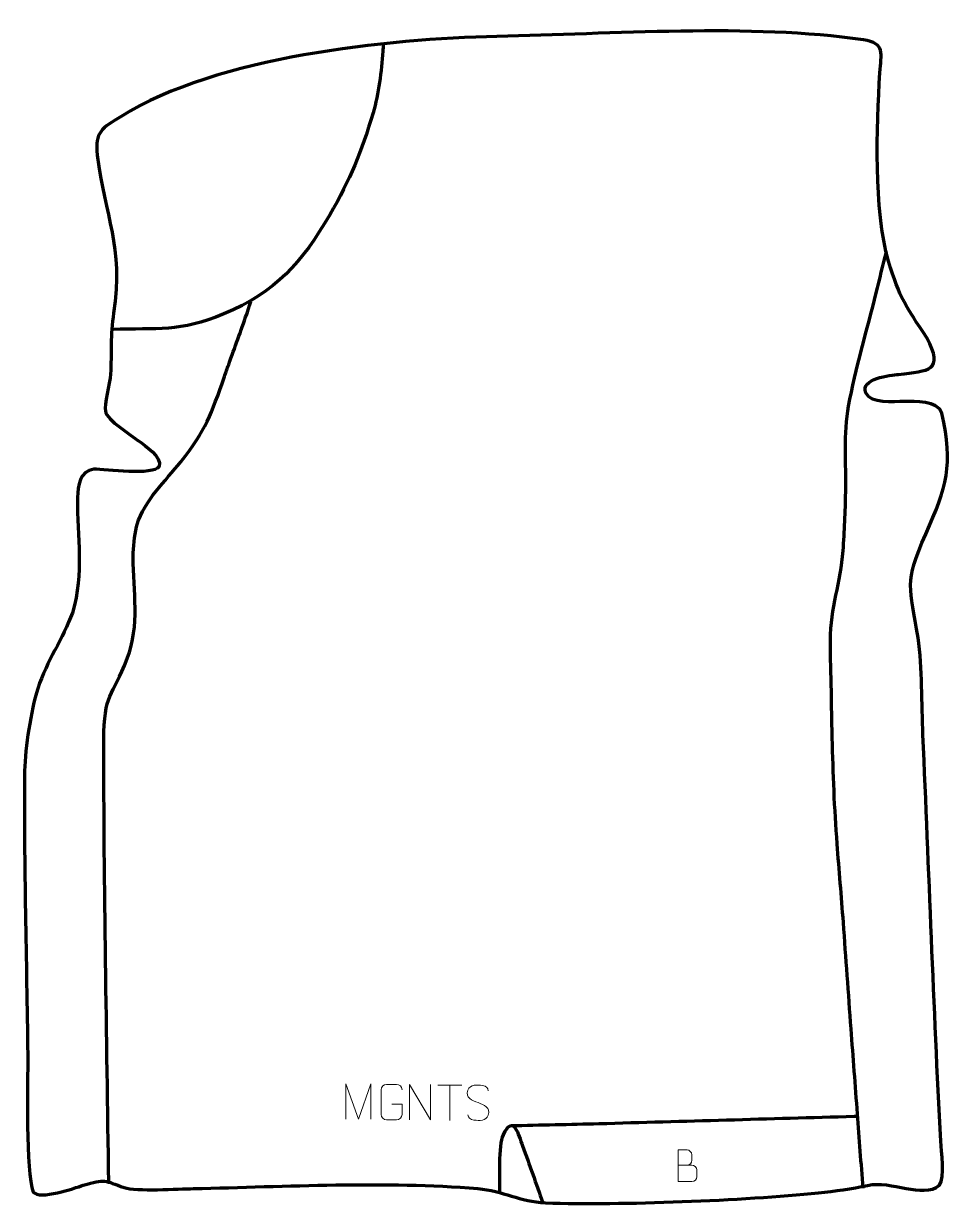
# Model space of a CAD drawing. Header units: millimetres. Extents: x -709 to -53, y 37 to 871.
import ezdxf

# ---------------------------------------------------------------- set-up
doc = ezdxf.new("R2010")
doc.units = ezdxf.units.MM
doc.header["$MEASUREMENT"] = 0
doc.layers.add('layer 2', color=7, linetype='Continuous')
doc.layers.add('layer 3', color=7, linetype='Continuous')

msp = doc.modelspace()

# ---------------------------------------------------------------- linework, layer by layer
at = {"layer": 'layer 2', "color": 142, "lineweight": 158}
for points, knots in [([(-455.2658, 856.3142), (-455.2658, 856.3142), (-455.2327, 856.017), (-455.2327, 856.017), (-455.2327, 856.017), (-455.1642, 854.2699), (-455.2657, 852.805), (-455.4076, 851.0592), (-455.4076, 851.0592), (-456.5636, 836.8294), (-458.2382, 821.2722), (-462.3337, 807.5975), (-462.3337, 807.5975), (-470.7815, 779.391), (-478.2681, 761.2042), (-492.8226, 735.7275), (-492.8226, 735.7275), (-512.6977, 702.1021), (-530.899, 681.2237), (-567.5792, 665.8552), (-567.5792, 665.8552), (-598.931, 652.7192), (-614.1879, 655.9447), (-646.618, 654.9776)], [0, 0, 0, 0, 0.14285714, 0.14285714, 0.14285714, 0.14285714, 0.28571429, 0.28571429, 0.28571429, 0.28571429, 0.42857143, 0.42857143, 0.42857143, 0.42857143, 0.57142857, 0.57142857, 0.57142857, 0.57142857, 0.71428571, 0.71428571, 0.71428571, 0.71428571, 1, 1, 1, 1]), ([(-100.4601, 709.7695), (-102.8349, 700.0622), (-105.2096, 690.3549), (-107.5844, 680.6476), (-107.5844, 680.6476), (-113.9727, 654.8051), (-122.3864, 626.8549), (-127.0523, 600.9153), (-127.0523, 600.9153), (-130.5546, 581.4448), (-128.8203, 560.0783), (-129.1111, 540.2628), (-129.1111, 540.2628), (-129.4069, 526.3749), (-129.9743, 512.5644), (-130.9169, 498.7044), (-130.9169, 498.7044), (-132.5555, 476.4904), (-139.8407, 458.8497), (-139.96, 435.4196), (-139.96, 435.4196), (-140.0204, 423.5629), (-139.5294, 411.663), (-139.2733, 399.8055), (-139.2733, 399.8055), (-139.093, 389.3418), (-138.8733, 378.8788), (-138.6378, 368.4161), (-138.6378, 368.4161), (-138.6378, 368.4161), (-138.6041, 366.9214), (-138.6041, 366.9214), (-138.6041, 366.9214), (-138.0387, 341.9673), (-137.0475, 317.1318), (-135.172, 292.2375), (-135.172, 292.2375), (-133.7628, 273.7462), (-132.1304, 255.2749), (-130.7649, 236.7793), (-130.7649, 236.7793), (-128.9328, 211.7977), (-127.1738, 186.811), (-125.3081, 161.8318), (-125.3081, 161.8318), (-123.8107, 141.8402), (-122.3132, 121.8485), (-120.8158, 101.857), (-120.8158, 101.857), (-119.5056, 84.3643), (-118.1953, 66.8717), (-116.8851, 49.379)], [0, 0, 0, 0, 0.07142857, 0.07142857, 0.07142857, 0.07142857, 0.14285714, 0.14285714, 0.14285714, 0.14285714, 0.21428571, 0.21428571, 0.21428571, 0.21428571, 0.28571429, 0.28571429, 0.28571429, 0.28571429, 0.35714286, 0.35714286, 0.35714286, 0.35714286, 0.42857143, 0.42857143, 0.42857143, 0.42857143, 0.5, 0.5, 0.5, 0.5, 0.57142857, 0.57142857, 0.57142857, 0.57142857, 0.64285714, 0.64285714, 0.64285714, 0.64285714, 0.71428571, 0.71428571, 0.71428571, 0.71428571, 0.78571429, 0.78571429, 0.78571429, 0.78571429, 0.85714286, 0.85714286, 0.85714286, 0.85714286, 1, 1, 1, 1]), ([(-648.7674, 53.6939), (-650.0842, 157.5632), (-652.2537, 261.5033), (-652.241, 365.3775), (-652.241, 365.3775), (-652.2369, 398.4113), (-646.2715, 395.4191), (-635.7386, 422.7861), (-635.7386, 422.7861), (-626.4941, 446.8053), (-631.6177, 469.8055), (-631.5385, 494.627), (-631.5385, 494.627), (-631.3373, 502.0304), (-630.6825, 508.5628), (-629.1196, 515.814), (-629.1196, 515.814), (-629.1196, 515.814), (-628.7811, 517.3052), (-628.7811, 517.3052), (-628.7811, 517.3052), (-623.5188, 534.2956), (-608.7973, 547.9648), (-597.9023, 561.6488), (-597.9023, 561.6488), (-580.1915, 584.1569), (-576.3796, 595.0291), (-567.1565, 621.7042), (-567.1565, 621.7042), (-566.1737, 624.561), (-565.1802, 627.4092), (-564.1693, 630.2562), (-564.1693, 630.2562), (-559.8559, 642.0486), (-555.5992, 653.8573), (-551.4184, 665.6973), (-551.4184, 665.6973), (-551.4184, 665.6973), (-550.9189, 667.117), (-550.9189, 667.117), (-550.9189, 667.117), (-550.0258, 669.7309), (-548.5138, 674.7044), (-548.5138, 674.7044)], [0, 0, 0, 0, 0.08333333, 0.08333333, 0.08333333, 0.08333333, 0.16666667, 0.16666667, 0.16666667, 0.16666667, 0.25, 0.25, 0.25, 0.25, 0.33333333, 0.33333333, 0.33333333, 0.33333333, 0.41666667, 0.41666667, 0.41666667, 0.41666667, 0.5, 0.5, 0.5, 0.5, 0.58333333, 0.58333333, 0.58333333, 0.58333333, 0.66666667, 0.66666667, 0.66666667, 0.66666667, 0.75, 0.75, 0.75, 0.75, 0.83333333, 0.83333333, 0.83333333, 0.83333333, 1, 1, 1, 1]), ([(-372.7843, 46.2039), (-372.8945, 55.4241), (-373.8516, 79.5792), (-370.3663, 87.0287), (-370.3663, 87.0287), (-363.2714, 102.1936), (-359.7352, 87.1054), (-356.8584, 79.2039), (-356.8584, 79.2039), (-352.0011, 65.8624), (-347.224, 52.6216), (-342.5795, 39.2003)], [0, 0, 0, 0, 0.25, 0.25, 0.25, 0.25, 0.5, 0.5, 0.5, 0.5, 1, 1, 1, 1]), ([(-364.8356, 93.5215), (-344.8416, 94.0947), (-322.9323, 94.4092), (-302.9383, 94.9824), (-302.9383, 94.9824), (-242.9561, 96.7019), (-182.9738, 98.4216), (-122.9916, 100.1413), (-122.9916, 100.1413), (-122.9916, 100.1413), (-119.9925, 100.2273), (-119.9925, 100.2273)], [0, 0, 0, 0, 0.25, 0.25, 0.25, 0.25, 0.5, 0.5, 0.5, 0.5, 1, 1, 1, 1])]:
    msp.add_open_spline(points, degree=3, knots=knots, dxfattribs=at)
at = {"layer": 'layer 2', "color": 250, "lineweight": 9}
for points, knots in [([(-481.6248, 98.1165), (-481.6248, 98.1165), (-481.6248, 123.0744), (-481.6248, 123.0744), (-481.6248, 123.0744), (-481.6248, 123.0744), (-472.6997, 98.1165), (-472.6997, 98.1165), (-472.6997, 98.1165), (-472.6997, 98.1165), (-463.9398, 123.0739), (-463.9398, 123.0739), (-463.9398, 123.0739), (-463.9398, 123.0739), (-463.9398, 98.1165), (-463.9398, 98.1165)], [0, 0, 0, 0, 0.2, 0.2, 0.2, 0.2, 0.4, 0.4, 0.4, 0.4, 0.6, 0.6, 0.6, 0.6, 1, 1, 1, 1]), ([(-448.9758, 108.6426), (-448.9758, 108.6426), (-441.8077, 108.6426), (-441.8077, 108.6426), (-441.8077, 108.6426), (-441.8077, 108.6426), (-441.8077, 101.4745), (-441.8077, 101.4745), (-441.8077, 101.4745), (-441.9474, 99.1511), (-443.6246, 97.6715), (-445.7724, 97.6607), (-445.7724, 97.6607), (-448.1042, 97.6611), (-450.4362, 97.6611), (-452.7677, 97.6607), (-452.7677, 97.6607), (-454.6926, 97.5553), (-456.6648, 99.4398), (-456.6536, 101.4571), (-456.6536, 101.4571), (-456.6532, 107.2272), (-456.6532, 112.9969), (-456.6536, 118.7662), (-456.6536, 118.7662), (-456.6494, 120.9043), (-454.9026, 122.6235), (-452.7503, 122.6101), (-452.7503, 122.6101), (-450.4246, 122.6101), (-448.0985, 122.6101), (-445.7724, 122.6101), (-445.7724, 122.6101), (-443.8257, 122.6455), (-441.8343, 121.154), (-441.8077, 118.7163)], [0, 0, 0, 0, 0.1, 0.1, 0.1, 0.1, 0.2, 0.2, 0.2, 0.2, 0.3, 0.3, 0.3, 0.3, 0.4, 0.4, 0.4, 0.4, 0.5, 0.5, 0.5, 0.5, 0.6, 0.6, 0.6, 0.6, 0.7, 0.7, 0.7, 0.7, 0.8, 0.8, 0.8, 0.8, 1, 1, 1, 1]), ([(-436.5581, 97.6569), (-436.5581, 97.6569), (-436.5581, 122.6104), (-436.5581, 122.6104), (-436.5581, 122.6104), (-436.5581, 122.6104), (-421.9033, 97.6569), (-421.9033, 97.6569), (-421.9033, 97.6569), (-421.9033, 97.6569), (-421.9033, 122.6104), (-421.9033, 122.6104)], [0, 0, 0, 0, 0.25, 0.25, 0.25, 0.25, 0.5, 0.5, 0.5, 0.5, 1, 1, 1, 1]), ([(-388.2358, 109.8325), (-392.4841, 111.3029), (-397.3922, 113.0987), (-395.3871, 118.619), (-395.3871, 118.619), (-393.8836, 122.7589), (-388.67, 122.3704), (-385.0664, 121.7693), (-385.0664, 121.7693), (-382.2058, 121.2921), (-381.3411, 120.0789), (-381.0305, 117.9948)], [0, 0, 0, 0, 0.25, 0.25, 0.25, 0.25, 0.5, 0.5, 0.5, 0.5, 1, 1, 1, 1]), ([(-388.2358, 109.8324), (-384.2172, 108.1857), (-379.1877, 106.2974), (-381.0217, 100.9371), (-381.0217, 100.9371), (-382.4815, 96.6707), (-387.3923, 96.9274), (-391.1184, 97.4821), (-391.1184, 97.4821), (-393.8684, 97.8919), (-395.0893, 99.1054), (-395.4673, 101.2176)], [0, 0, 0, 0, 0.25, 0.25, 0.25, 0.25, 0.5, 0.5, 0.5, 0.5, 1, 1, 1, 1]), ([(-247.2263, 65.6836), (-243.9673, 65.684), (-240.7079, 65.684), (-237.4482, 65.6836), (-237.4482, 65.6836), (-235.6789, 65.6681), (-233.956, 64.1131), (-233.956, 62.2773), (-233.956, 62.2773), (-233.9563, 61.2665), (-233.9563, 58.5352), (-233.956, 57.5241), (-233.956, 57.5241), (-233.9401, 55.86), (-235.3214, 54.0562), (-237.4008, 54.0714), (-237.4008, 54.0714), (-240.6608, 54.0717), (-243.9205, 54.0717), (-247.1798, 54.0714), (-247.1798, 54.0714), (-247.1798, 61.5218), (-247.1798, 68.9719), (-247.1798, 76.4217), (-247.1798, 76.4217), (-245.0537, 76.4217), (-242.9273, 76.4217), (-240.8008, 76.4217), (-240.8008, 76.4217), (-239.2953, 76.4375), (-237.4173, 74.7263), (-237.4014, 72.9686), (-237.4014, 72.9686), (-237.4018, 71.118), (-237.4018, 70.9873), (-237.4014, 69.1364), (-237.4014, 69.1364), (-237.386, 67.2858), (-239.0469, 65.6681), (-240.8473, 65.6836)], [0, 0, 0, 0, 0.09090909, 0.09090909, 0.09090909, 0.09090909, 0.18181818, 0.18181818, 0.18181818, 0.18181818, 0.27272727, 0.27272727, 0.27272727, 0.27272727, 0.36363636, 0.36363636, 0.36363636, 0.36363636, 0.45454545, 0.45454545, 0.45454545, 0.45454545, 0.54545455, 0.54545455, 0.54545455, 0.54545455, 0.63636364, 0.63636364, 0.63636364, 0.63636364, 0.72727273, 0.72727273, 0.72727273, 0.72727273, 0.81818182, 0.81818182, 0.81818182, 0.81818182, 1, 1, 1, 1])]:
    msp.add_open_spline(points, degree=3, knots=knots, dxfattribs=at)
for points in [[(-416.7349, 122.1119), (-416.7349, 122.1119), (-399.7477, 122.1119), (-399.7477, 122.1119)], [(-408.2411, 97.1819), (-408.2411, 97.1819), (-408.2411, 122.1354), (-408.2411, 122.1354)]]:
    msp.add_open_spline(points, degree=3, dxfattribs=at)
at = {"layer": 'layer 3', "color": 242, "lineweight": 158}
msp.add_open_spline([(-374.9058, 861.4236), (-294.4842, 863.2135), (-195.656, 870.5235), (-116.4057, 859.1297), (-116.4057, 859.1297), (-100.6341, 856.4257), (-103.9339, 849.7612), (-104.7858, 835.9023), (-104.7858, 835.9023), (-106.9434, 797.4925), (-109.3279, 739.4429), (-98.672, 702.9412), (-98.672, 702.9412), (-91.0397, 677.2017), (-86.2281, 670.9081), (-71.5945, 648.9571), (-71.5945, 648.9571), (-59.3348, 625.4937), (-70.196, 625.7782), (-91.5519, 623.251), (-91.5519, 623.251), (-97.3893, 622.5602), (-118.9141, 620.3464), (-114.7127, 610.1866), (-114.7127, 610.1866), (-111.347, 602.0476), (-95.12, 604.1881), (-87.6114, 604.0755), (-87.6114, 604.0755), (-79.7642, 604.0058), (-64.3458, 604.9617), (-61.0273, 595.9329), (-61.0273, 595.9329), (-52.9505, 558.8291), (-57.4862, 544.3691), (-72.4651, 510.4697), (-72.4651, 510.4697), (-87.7487, 475.8809), (-83.82, 473.4468), (-77.8183, 437.4816), (-77.8183, 437.4816), (-74.7176, 415.8879), (-75.4211, 391.1203), (-74.4302, 368.9807), (-74.4302, 368.9807), (-70.1694, 273.5198), (-66.85, 178.0021), (-61.8709, 82.5762), (-61.8709, 82.5762), (-61.4969, 75.4103), (-58.6235, 56.856), (-62.7161, 51.4453), (-62.7161, 51.4453), (-75.2574, 41.8523), (-96.2696, 55.2664), (-113.6185, 51.4039), (-113.6185, 51.4039), (-124.7105, 49.0463), (-136.3032, 47.3746), (-148.1663, 46.168), (-148.1663, 46.168), (-201.2473, 40.7688), (-286.9008, 37.3122), (-340.6498, 39.0817), (-340.6498, 39.0817), (-358.6408, 39.9351), (-370.7637, 47.56), (-388.4344, 49.2107), (-388.4344, 49.2107), (-454.0137, 54.4615), (-523.1338, 50.6277), (-589.0646, 49.117), (-589.0646, 49.117), (-599.2985, 48.8629), (-629.8138, 47.1304), (-637.8064, 49.8078), (-637.8064, 49.8078), (-651.9415, 54.7373), (-651.025, 56.2757), (-666.7309, 51.4457), (-666.7309, 51.4457), (-672.9629, 49.5293), (-697.4626, 40.9001), (-702.0443, 46.7274), (-702.0443, 46.7274), (-707.7035, 60.9206), (-705.7489, 123.6131), (-705.9469, 143.5923), (-705.9469, 143.5923), (-706.6373, 210.1305), (-708.8129, 277.173), (-708.1088, 343.6527), (-708.1088, 343.6527), (-707.8156, 360.5894), (-703.6929, 385.5545), (-698.885, 401.8187), (-698.885, 401.8187), (-692.3269, 421.0908), (-681.0693, 436.8299), (-674.4225, 455.1831), (-674.4225, 455.1831), (-665.9436, 483.8706), (-671.1651, 507.6676), (-670.7932, 536.463), (-670.7932, 536.463), (-670.6884, 544.5844), (-669.1817, 555.3907), (-659.3712, 556.2929), (-659.3712, 556.2929), (-650.6608, 556.594), (-617.1854, 551.4105), (-613.2829, 558.3094), (-613.2829, 558.3094), (-610.7146, 564.6625), (-623.5074, 573.1821), (-627.6611, 576.2968), (-627.6611, 576.2968), (-633.3164, 580.4372), (-649.8422, 590.8455), (-651.1622, 597.4035), (-651.1622, 597.4035), (-651.9795, 601.4638), (-647.9293, 616.9442), (-647.5276, 623.2787), (-647.5276, 623.2787), (-646.5644, 638.4648), (-647.8772, 650.7177), (-645.3119, 666.3614), (-645.3119, 666.3614), (-638.2218, 713.8414), (-651.504, 734.0862), (-656.9331, 777.7761), (-656.9331, 777.7761), (-658.7307, 794.5306), (-653.515, 796.7113), (-639.9764, 805.1472), (-639.9764, 805.1472), (-572.3619, 847.2775), (-452.295, 859.7647), (-374.9058, 861.4236)], degree=3, knots=[0, 0, 0, 0, 0.02777778, 0.02777778, 0.02777778, 0.02777778, 0.05555556, 0.05555556, 0.05555556, 0.05555556, 0.08333333, 0.08333333, 0.08333333, 0.08333333, 0.11111111, 0.11111111, 0.11111111, 0.11111111, 0.13888889, 0.13888889, 0.13888889, 0.13888889, 0.16666667, 0.16666667, 0.16666667, 0.16666667, 0.19444444, 0.19444444, 0.19444444, 0.19444444, 0.22222222, 0.22222222, 0.22222222, 0.22222222, 0.25, 0.25, 0.25, 0.25, 0.27777778, 0.27777778, 0.27777778, 0.27777778, 0.30555556, 0.30555556, 0.30555556, 0.30555556, 0.33333333, 0.33333333, 0.33333333, 0.33333333, 0.36111111, 0.36111111, 0.36111111, 0.36111111, 0.38888889, 0.38888889, 0.38888889, 0.38888889, 0.41666667, 0.41666667, 0.41666667, 0.41666667, 0.44444444, 0.44444444, 0.44444444, 0.44444444, 0.47222222, 0.47222222, 0.47222222, 0.47222222, 0.5, 0.5, 0.5, 0.5, 0.52777778, 0.52777778, 0.52777778, 0.52777778, 0.55555556, 0.55555556, 0.55555556, 0.55555556, 0.58333333, 0.58333333, 0.58333333, 0.58333333, 0.61111111, 0.61111111, 0.61111111, 0.61111111, 0.63888889, 0.63888889, 0.63888889, 0.63888889, 0.66666667, 0.66666667, 0.66666667, 0.66666667, 0.69444444, 0.69444444, 0.69444444, 0.69444444, 0.72222222, 0.72222222, 0.72222222, 0.72222222, 0.75, 0.75, 0.75, 0.75, 0.77777778, 0.77777778, 0.77777778, 0.77777778, 0.80555556, 0.80555556, 0.80555556, 0.80555556, 0.83333333, 0.83333333, 0.83333333, 0.83333333, 0.86111111, 0.86111111, 0.86111111, 0.86111111, 0.88888889, 0.88888889, 0.88888889, 0.88888889, 0.91666667, 0.91666667, 0.91666667, 0.91666667, 0.94444444, 0.94444444, 0.94444444, 0.94444444, 1, 1, 1, 1], dxfattribs=at)

doc.saveas('drawing.dxf')
